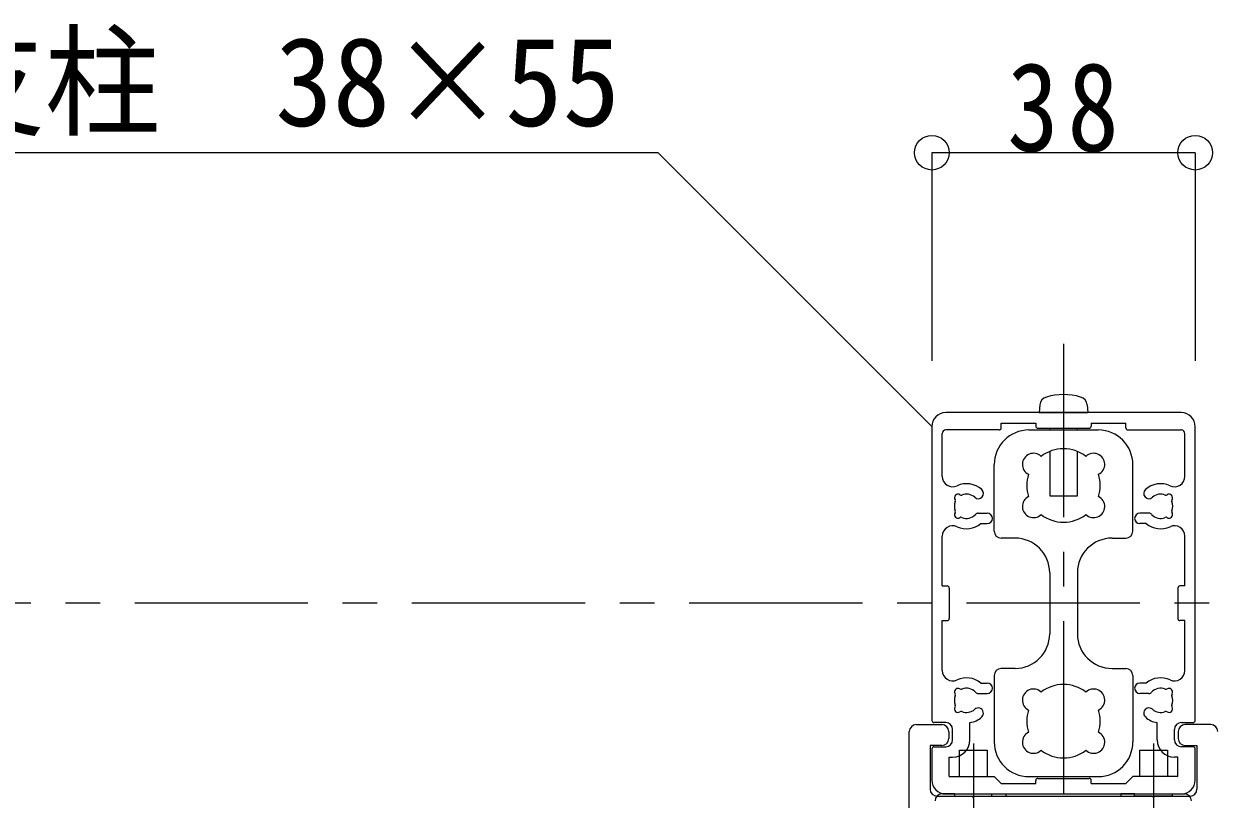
# Model space of a CAD drawing. Units: millimetres at full size, sheet at 1:5; details may follow other scales. Extents: x -1050 to 1050, y -742 to 742.
# Drawn here: x 398 to 569.9, y -280 to -168.2 of the extents above; entities that cross this region are included whole.
import ezdxf
from ezdxf.enums import TextEntityAlignment as Align

# ---------------------------------------------------------------- set-up
doc = ezdxf.new("R2010")
doc.units = ezdxf.units.MM
doc.header["$LTSCALE"] = 5
doc.linetypes.add('CHAIN1', pattern=[8, 5, -1, 1, -1])
doc.layers.add('0-0_通り芯', color=7, linetype='CHAIN1')
for name, color, linetype, lineweight in [('0-3_寸法', 54, 'Continuous', 20), ('0-4_手摺部材', 92, 'Continuous', 20), ('0-9_文字', 3, 'Continuous', 20), ('0-A_支柱', 6, 'Continuous', 20), ('0-B_足元', 4, 'Continuous', 20)]:
    doc.layers.add(name, color=color, linetype=linetype, lineweight=lineweight)
doc.styles.add('ＭＳ ゴシック', font='')
doc.styles.get('ＭＳ ゴシック').set_extended_font_data('MS Gothic')

# ---------------------------------------------------------------- blocks, each defined once
blk = doc.blocks.new('dimension_origin')
at = {"color": 0, "linetype": 'Continuous', "lineweight": -2}
blk.add_circle((0, 0), 1.25, dxfattribs=at)

msp = doc.modelspace()

# ---------------------------------------------------------------- linework, layer by layer
at = {"layer": '0-0_通り芯'}
for p, q in [((548.02, -214.355), (548.02, -354.61)), ((548.02, -214.355), (548.02, -354.61)), ((959.011, -251.793), (-177.305, -251.793))]:
    msp.add_line(p, q, dxfattribs=at)
at = {"layer": '0-0_通り芯', "linetype": 'Continuous'}
msp.add_line((544.52, -224.293), (551.52, -224.293), dxfattribs=at)
at = {"layer": '0-3_寸法'}
for p, q in [((529.02, -186.793), (529.02, -216.802)), ((567.02, -186.793), (529.02, -186.793)), ((567.02, -186.793), (567.02, -216.802))]:
    msp.add_line(p, q, dxfattribs=at)
at = {"layer": '0-4_手摺部材'}
for p, q in [((526.77, -269.293), (530.47, -269.293)), ((569.27, -269.293), (565.57, -269.293)), ((525.77, -281.793), (525.77, -270.293)), ((531.47, -270.293), (531.47, -271.293)), ((564.57, -270.293), (564.57, -271.293)), ((530.47, -272.293), (528.77, -272.293)), ((528.77, -272.293), (528.77, -278.593)), ((533.02, -272.993), (537.02, -272.993)), ((533.02, -276.793), (533.02, -272.993)), ((537.02, -272.993), (537.02, -276.793)), ((559.02, -272.993), (563.02, -272.993)), ((559.02, -276.793), (559.02, -272.993)), ((563.02, -272.993), (563.02, -276.793)), ((565.57, -272.293), (567.27, -272.293)), ((567.27, -272.293), (567.27, -278.593)), ((529.77, -279.593), (566.27, -279.593)), ((532.279, -279.293), (530.479, -279.293)), ((532.279, -279.293), (532.279, -279.593)), ((532.279, -279.593), (534.779, -279.593)), ((534.979, -279.793), (534.779, -279.593)), ((534.979, -279.793), (535.179, -279.593)), ((535.179, -279.593), (537.679, -279.593)), ((537.679, -279.293), (539.679, -279.293)), ((537.679, -279.593), (537.679, -279.293)), ((539.679, -279.293), (539.679, -279.593)), ((539.679, -279.593), (556.279, -279.593)), ((556.279, -279.293), (556.279, -279.593)), ((558.279, -279.293), (556.279, -279.293)), ((558.279, -279.593), (558.279, -279.293)), ((560.779, -279.593), (558.279, -279.593)), ((560.979, -279.793), (560.779, -279.593)), ((560.979, -279.793), (561.179, -279.593)), ((563.679, -279.593), (561.179, -279.593)), ((563.679, -279.293), (563.679, -279.593)), ((563.679, -279.293), (565.479, -279.293))]:
    msp.add_line(p, q, dxfattribs=at)
at = {"layer": '0-4_手摺部材', "linetype": 'CHAIN1'}
for p, q in [((535.02, -271.993), (535.02, -284.593)), ((561.02, -271.993), (561.02, -284.593))]:
    msp.add_line(p, q, dxfattribs=at)
at = {"layer": '0-4_手摺部材'}
for centre, start, end in [((526.77, -270.293), 90, 180), ((530.47, -270.293), 0, 90), ((565.57, -270.293), 90, 180), ((569.27, -270.293), 0, 90), ((530.47, -271.293), 270, 360), ((565.57, -271.293), 180, 270), ((529.77, -278.593), 180, 270), ((530.479, -280.293), 90, 180), ((565.479, -280.293), 0, 90), ((566.27, -278.593), 270, 360)]:
    msp.add_arc(centre, 1, start, end, dxfattribs=at)
at = {"layer": '0-9_文字'}
msp.add_lwpolyline([(529.02, -226.293), (489.52, -186.793), (384.413, -186.793)], dxfattribs=at)
at = {"layer": '0-A_支柱'}
for p, q in [((544.618, -223.174), (544.52, -224.293)), ((551.422, -223.174), (551.52, -224.293)), ((565.02, -224.293), (531.02, -224.293)), ((529.02, -226.293), (529.02, -268.693)), ((538.72, -226.793), (531.02, -226.793)), ((544.02, -225.793), (544.02, -226.243)), ((544.32, -226.543), (551.72, -226.543)), ((546.02, -226.543), (546.02, -226.793)), ((550.02, -226.793), (550.02, -226.543)), ((552.02, -225.793), (552.02, -226.243)), ((552.02, -225.793), (557.02, -225.793)), ((557.02, -226.493), (557.02, -225.793)), ((557.32, -226.793), (565.02, -226.793)), ((567.02, -268.693), (567.02, -226.293)), ((530.52, -233.485), (530.52, -227.293)), ((565.52, -233.485), (565.52, -227.293)), ((535.697, -238.793), (537.02, -238.793)), ((560.343, -238.793), (559.02, -238.793)), ((536.097, -240.293), (537.02, -240.293)), ((559.943, -240.293), (559.02, -240.293)), ((530.52, -249.293), (530.52, -242.101)), ((565.52, -249.293), (565.52, -242.101)), ((530.52, -249.293), (531.22, -249.293)), ((531.52, -249.593), (531.52, -253.993)), ((564.52, -249.593), (564.52, -253.993)), ((565.52, -249.293), (564.82, -249.293)), ((530.52, -254.293), (531.22, -254.293)), ((530.52, -261.485), (530.52, -254.293)), ((565.52, -254.293), (564.82, -254.293)), ((565.52, -261.485), (565.52, -254.293)), ((536.097, -263.293), (537.02, -263.293)), ((559.943, -263.293), (559.02, -263.293)), ((535.697, -264.793), (537.02, -264.793)), ((560.343, -264.793), (559.02, -264.793)), ((531.02, -268.993), (529.32, -268.993)), ((534.52, -271.493), (534.52, -269.004)), ((561.52, -271.493), (561.52, -269.004)), ((565.02, -268.993), (566.72, -268.993)), ((532.02, -271.493), (532.02, -269.993)), ((564.02, -271.493), (564.02, -269.993)), ((529.02, -272.793), (529.02, -277.293)), ((529.32, -272.493), (531.02, -272.493)), ((566.72, -272.493), (565.02, -272.493)), ((567.02, -277.293), (567.02, -272.793)), ((531.52, -273.993), (532.02, -273.993)), ((531.52, -276.793), (531.52, -273.993)), ((564.52, -273.993), (564.02, -273.993)), ((564.52, -276.793), (564.52, -273.993)), ((531.52, -276.793), (538.02, -276.793)), ((539.02, -277.793), (538.02, -276.793)), ((539.02, -277.793), (544.02, -277.793)), ((544.02, -277.793), (544.02, -277.343)), ((544.32, -277.043), (551.72, -277.043)), ((552.02, -277.793), (552.02, -277.343)), ((552.02, -277.793), (557.02, -277.793)), ((557.02, -277.793), (558.02, -276.793)), ((564.52, -276.793), (558.02, -276.793)), ((531.02, -279.293), (565.02, -279.293))]:
    msp.add_line(p, q, dxfattribs=at)
for points in [[(539.02, -226.493), (539.02, -225.793), (544.02, -225.793)], [(546.02, -229.885), (546.02, -236.293), (550.02, -236.293), (550.02, -229.885)]]:
    msp.add_lwpolyline(points, dxfattribs=at)
for centre, radius, start, end in [((548.02, -230.693), 9, 74.11915, 105.88085), ((545.913, -223.287), 1.3, 105.88085, 175), ((550.127, -223.287), 1.3, 5, 74.11915), ((531.02, -226.293), 2, 90, 180), ((565.02, -226.293), 2, 0, 90), ((531.02, -227.293), 0.5, 90, 180), ((538.72, -226.493), 0.3, 270, 360), ((544.32, -226.243), 0.3, 180, 270), ((551.72, -226.243), 0.3, 270, 360), ((557.32, -226.493), 0.3, 180, 270), ((565.02, -227.293), 0.5, 0, 90), ((532.02, -233.485), 1.5, 180, 294.90106), ((564.02, -233.485), 1.5, 245.09894, 360), ((534.02, -237.793), 3.25, 47.4576, 114.90106), ((535.71, -235.951), 0.75, 227.4576, 47.4576), ((560.33, -235.951), 0.75, 132.5424, 312.5424), ((562.02, -237.793), 3.25, 65.09894, 132.5424), ((534.02, -237.793), 1.75, 157.5799, 202.4201), ((532.783, -236.555), 0.5, 55.28656, 214.71344), ((532.125, -237.011), 0.3, 337.5799, 34.71344), ((533.238, -235.898), 0.3, 235.28656, 292.4201), ((534.02, -237.793), 1.75, 47.4576, 112.4201), ((562.02, -237.793), 1.75, 67.5799, 132.5424), ((562.802, -235.898), 0.3, 247.5799, 304.71344), ((563.257, -236.555), 0.5, 325.28656, 124.71344), ((563.915, -237.011), 0.3, 145.28656, 202.4201), ((562.02, -237.793), 1.75, 337.5799, 22.4201), ((532.783, -239.03), 0.5, 145.28656, 304.71344), ((532.125, -238.575), 0.3, 325.28656, 22.4201), ((535.697, -239.293), 0.5, 90, 138.18969), ((537.02, -239.543), 0.75, 270, 90), ((559.02, -239.543), 0.75, 90, 270), ((560.343, -239.293), 0.5, 41.81031, 90), ((563.257, -239.03), 0.5, 235.28656, 34.71344), ((563.915, -238.575), 0.3, 157.5799, 214.71344), ((532.02, -242.101), 1.5, 65.09894, 180), ((534.02, -237.793), 3.25, 245.09894, 309.71514), ((533.238, -239.688), 0.3, 67.5799, 124.71344), ((534.02, -237.793), 1.75, 247.5799, 318.18969), ((562.02, -237.793), 3.25, 230.28486, 294.90106), ((562.02, -237.793), 1.75, 221.81031, 292.4201), ((562.802, -239.688), 0.3, 55.28656, 112.4201), ((564.02, -242.101), 1.5, 0, 114.90106), ((531.22, -249.593), 0.3, 0, 90), ((564.82, -249.593), 0.3, 90, 180), ((531.22, -253.993), 0.3, 270, 360), ((564.82, -253.993), 0.3, 180, 270), ((532.02, -261.485), 1.5, 180, 294.90106), ((534.02, -265.793), 3.25, 50.28486, 114.90106), ((562.02, -265.793), 3.25, 65.09894, 129.71514), ((564.02, -261.485), 1.5, 245.09894, 360), ((532.783, -264.555), 0.5, 55.28656, 214.71344), ((533.238, -263.898), 0.3, 235.28656, 292.4201), ((534.02, -265.793), 1.75, 41.81031, 112.4201), ((535.697, -264.293), 0.5, 221.81031, 270), ((537.02, -264.043), 0.75, 270, 90), ((559.02, -264.043), 0.75, 90, 270), ((560.343, -264.293), 0.5, 270, 318.18969), ((562.02, -265.793), 1.75, 67.5799, 138.18969), ((562.802, -263.898), 0.3, 247.5799, 304.71344), ((563.257, -264.555), 0.5, 325.28656, 124.71344), ((534.02, -265.793), 1.75, 157.5799, 202.4201), ((532.125, -265.011), 0.3, 337.5799, 34.71344), ((563.915, -265.011), 0.3, 145.28656, 202.4201), ((562.02, -265.793), 1.75, 337.5799, 22.4201), ((532.783, -267.03), 0.5, 145.28656, 304.71344), ((532.125, -266.575), 0.3, 325.28656, 22.4201), ((533.238, -267.688), 0.3, 67.5799, 124.71344), ((534.02, -265.793), 1.75, 247.5799, 312.5424), ((535.71, -267.635), 0.75, 312.5424, 132.5424), ((560.33, -267.635), 0.75, 47.4576, 227.4576), ((562.02, -265.793), 1.75, 227.4576, 292.4201), ((562.802, -267.688), 0.3, 55.28656, 112.4201), ((563.257, -267.03), 0.5, 235.28656, 34.71344), ((563.915, -266.575), 0.3, 157.5799, 214.71344), ((529.32, -268.693), 0.3, 180, 270), ((531.02, -269.993), 1, 0, 90), ((534.02, -265.793), 3.25, 278.84988, 312.5424), ((562.02, -265.793), 3.25, 227.4576, 261.15012), ((565.02, -269.993), 1, 90, 180), ((566.72, -268.693), 0.3, 270, 360), ((531.02, -271.493), 1, 270, 360), ((532.02, -271.493), 2.5, 270, 360), ((564.02, -271.493), 2.5, 180, 270), ((565.02, -271.493), 1, 180, 270), ((529.32, -272.793), 0.3, 90, 180), ((566.72, -272.793), 0.3, 0, 90), ((531.02, -277.293), 2, 180, 270), ((544.32, -277.343), 0.3, 90, 180), ((551.72, -277.343), 0.3, 0, 90), ((565.02, -277.293), 2, 270, 360)]:
    msp.add_arc(centre, radius, start, end, dxfattribs=at)
at = {"layer": '0-B_足元'}
for p, q in [((543.02, -226.793), (553.02, -226.793)), ((538.02, -241.393), (538.02, -231.793)), ((558.02, -241.393), (558.02, -231.793)), ((541.02, -242.393), (539.02, -242.393)), ((555.02, -242.393), (557.02, -242.393)), ((546.02, -247.393), (546.02, -256.193)), ((550.02, -247.393), (550.02, -256.193)), ((541.02, -261.193), (539.02, -261.193)), ((555.02, -261.193), (557.02, -261.193)), ((538.02, -262.193), (538.02, -271.793)), ((558.02, -262.193), (558.02, -271.793)), ((543.02, -276.793), (553.02, -276.793))]:
    msp.add_line(p, q, dxfattribs=at)
for centre, radius, start, end in [((543.02, -231.793), 5, 90, 180), ((553.02, -231.793), 5, 0, 90), ((543.679, -231.753), 1.6, 46.3184, 243.6816), ((548.02, -234.793), 5.3, 52.3632, 127.6368), ((552.362, -231.753), 1.6, 296.3184, 133.6816), ((548.02, -234.793), 5.3, 162.3632, 197.6368), ((548.02, -234.793), 5.3, 342.3632, 17.6368), ((543.679, -237.833), 1.6, 116.3184, 313.6816), ((552.362, -237.833), 1.6, 226.3184, 63.6816), ((548.02, -234.793), 5.3, 232.36321, 307.63679), ((539.02, -241.393), 1, 180, 270), ((557.02, -241.393), 1, 270, 360), ((541.02, -247.393), 5, 0, 90), ((555.02, -247.393), 5, 90, 180), ((541.02, -256.193), 5, 270, 360), ((555.02, -256.193), 5, 180, 270), ((539.02, -262.193), 1, 90, 180), ((557.02, -262.193), 1, 0, 90), ((543.679, -265.753), 1.6, 46.3184, 243.6816), ((548.02, -268.793), 5.3, 52.36321, 127.63679), ((552.362, -265.753), 1.6, 296.3184, 133.6816), ((548.02, -268.793), 5.3, 162.3632, 197.6368), ((548.02, -268.793), 5.3, 342.3632, 17.6368), ((543.679, -271.833), 1.6, 116.3184, 313.6816), ((552.362, -271.833), 1.6, 226.3184, 63.6816), ((543.02, -271.793), 5, 180, 270), ((548.02, -268.793), 5.3, 232.3632, 307.6368), ((553.02, -271.793), 5, 270, 360)]:
    msp.add_arc(centre, radius, start, end, dxfattribs=at)

# ---------------------------------------------------------------- block references
at = {"layer": '0-3_寸法', "xscale": 2, "yscale": 2, "rotation": 180}
msp.add_blockref('dimension_origin', (529.02, -186.793), dxfattribs=at)
at = {"layer": '0-3_寸法', "xscale": 2, "yscale": 2}
msp.add_blockref('dimension_origin', (567.02, -186.793), dxfattribs=at)

# ---------------------------------------------------------------- texts
at = {"layer": '0-3_寸法', "insert": (539.895, -186.793), "char_height": 12.83, "attachment_point": 7, "style": 'ＭＳ ゴシック'}
msp.add_mtext('\\T1.17;\\W0.85;38', dxfattribs=at)
at = {"layer": '0-9_文字', "style": 'ＭＳ ゴシック', "width": 0.95}
msp.add_text('支柱\u300038×55', height=12.83, dxfattribs=at).set_placement((384.413, -186.793), align=Align.BOTTOM_LEFT)

doc.saveas('drawing.dxf')
